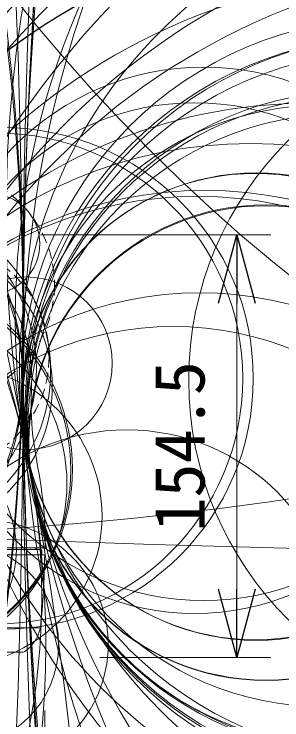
# Model space of a CAD drawing. Units: millimetres, scale not verified. Extents: x -7246 to 7670, y -3804 to 3881.
# Drawn here: x -8.48 to 1.31, y 26.83 to 52.62 of the extents above; entities that cross this region are included whole.
import ezdxf
from ezdxf.enums import TextEntityAlignment as Align

# ---------------------------------------------------------------- set-up
doc = ezdxf.new("R2010")
doc.units = ezdxf.units.MM
doc.header["$LTSCALE"] = 0.125
doc.linetypes.add('USER1', pattern=[4.7625, 3.175, -1.5875])
doc.layers.add('0-0_0', color=7, linetype='Continuous')
doc.layers.add('0-4_SUNPO', color=3, linetype='Continuous', lineweight=18)
doc.layers.add('0-5_GAIKEI', color=1, linetype='Continuous', lineweight=18)
doc.styles.add('ＭＳ ゴシック', font='')
doc.styles.get('ＭＳ ゴシック').set_extended_font_data('MS Gothic')

# ---------------------------------------------------------------- blocks, each defined once
blk = doc.blocks.new('_Open30')
at = {"layer": '0-0_0'}
blk.add_line((0, 0), (-1, 0), dxfattribs=at)
blk.add_lwpolyline([(-1, 0.26795), (0, 0), (-1, -0.26795)], dxfattribs=at)
blk = doc.blocks.new('D1')
at = {"layer": '0-4_SUNPO'}
for p, q in [((45.6412, 214.518), (45.6412, 208.268)), ((57.1412, 214.518), (57.1412, 208.268)), ((48.1412, 209.518), (54.6412, 209.518))]:
    blk.add_line(p, q, dxfattribs=at)
at = {"layer": '0-4_SUNPO', "xscale": 2.5, "yscale": 2.5, "rotation": 180}
blk.add_blockref('_Open30', (45.6412, 209.518), dxfattribs=at)
at = {"layer": '0-4_SUNPO', "xscale": 2.5, "yscale": 2.5}
blk.add_blockref('_Open30', (57.1412, 209.518), dxfattribs=at)
at = {"layer": '0-4_SUNPO', "color": 7, "style": 'ＭＳ ゴシック'}
blk.add_text('φ115', height=1.833, dxfattribs=at).set_placement((48.2662, 210.143), align=Align.BOTTOM_LEFT)
blk = doc.blocks.new('D2')
at = {"layer": '0-4_SUNPO'}
for p, q in [((56.9912, 231.9064), (65.4075, 231.9064)), ((64.1575, 218.9564), (64.1575, 229.4064)), ((59.1575, 216.4564), (65.4075, 216.4564))]:
    blk.add_line(p, q, dxfattribs=at)
at = {"layer": '0-4_SUNPO', "xscale": 2.5, "yscale": 2.5}
for p, rotation in [((64.1575, 231.9064), 90), ((64.1575, 216.4564), 270)]:
    blk.add_blockref('_Open30', p, dxfattribs=dict(at, rotation=rotation))
at = {"layer": '0-4_SUNPO', "color": 7, "style": 'ＭＳ ゴシック'}
blk.add_text('154.5', height=1.833, rotation=90, dxfattribs=at).set_placement((63.5325, 221.0564), align=Align.BOTTOM_LEFT)

msp = doc.modelspace()

# ---------------------------------------------------------------- linework, layer by layer
at = {"layer": '0-5_GAIKEI'}
for p, q in [((-8.168, 41.1539), (-8.1496, 41.1539)), ((-8.1501, 39.3539), (-8.1685, 39.3539)), ((-7.5135, 30.1882), (-10.0259, 30.1882))]:
    msp.add_line(p, q, dxfattribs=at)
at = {"layer": '0-5_GAIKEI', "color": 7}
for p, q in [((-8.1506, 40.8967), (-8.1506, 40.9007)), ((-7.8134, 35.5039), (-7.8306, 35.5039)), ((-7.3637, 33.7039), (-7.3484, 33.7039)), ((-7.3473, 33.6559), (-7.3466, 33.6539)), ((-7.3422, 33.425), (-7.3467, 33.6558)), ((-7.3391, 33.1139), (-7.3422, 33.425)), ((-18.8791, 33.1139), (-7.3391, 33.1139)), ((-7.5123, 33.0539), (-18.7082, 33.0539)), ((-7.6791, 33.0539), (-7.6791, 33.1139)), ((-18.8591, 32.8539), (-7.3591, 32.8539)), ((-7.4591, 33.0039), (-7.4591, 32.8539)), ((-7.5187, 30.159), (-7.5135, 30.1882)), ((-11.3091, 29.3039), (-8.1749, 29.3039))]:
    msp.add_line(p, q, dxfattribs=at)
for points in [[(-8.1678, 41.2039), (-8.2547, 41.4238), (-8.3836, 41.707), (-8.5287, 41.9824), (-8.6894, 42.2488), (-8.8654, 42.5054), (-9.0562, 42.7514), (-9.2611, 42.9858), (-9.4791, 43.2077)], [(-7.3478, 33.7058), (-7.3555, 33.9382), (-7.3669, 34.173), (-7.3823, 34.4075), (-7.4023, 34.6416), (-7.4276, 34.8753), (-7.4574, 35.1084), (-7.4907, 35.3411), (-7.527, 35.5733), (-7.5661, 35.805), (-7.6069, 36.0365), (-7.6476, 36.2679), (-7.687, 36.4996), (-7.7245, 36.7316), (-7.7591, 36.9641), (-7.7894, 37.1971), (-7.8144, 37.4308), (-7.8334, 37.6651), (-7.846, 37.8998), (-7.8525, 38.1347), (-7.8533, 38.3698), (-7.8496, 38.6048), (-7.8427, 38.8397), (-7.8361, 39.0746), (-7.8333, 39.3096), (-7.8376, 39.5446), (-7.8514, 39.7793), (-7.8758, 40.0131), (-7.9106, 40.2456), (-7.9555, 40.4763), (-8.0104, 40.7049), (-8.0751, 40.9309), (-8.1496, 41.1539)]]:
    msp.add_lwpolyline(points, dxfattribs=at)
at = {"layer": '0-5_GAIKEI'}
for centre, radius in [((3827.7191, 38.6526), 3842.7285), ((56.8049, 1899.788), 1867.5032), ((-365.6003, 39.5575), 357.4495), ((339.382, 39.5575), 357.4495), ((326.3389, 40.263), 334.5087), ((-17.4765, 164.598), 131.0755), ((198.8514, 40.2545), 207.003), ((188.4864, 40.3476), 196.6377), ((163.3347, 40.3835), 171.5045), ((163.7767, 30.1422), 175.5625), ((41.2281, 92.4239), 63.3045), ((-144.5141, 10.5879), 138.9548), ((114.3641, 11.2393), 134.9529), ((-96.1253, 41.5252), 88.0065), ((69.1766, 41.5034), 87.2756), ((67.786, 41.4706), 85.8663), ((-92.5953, 41.4254), 84.4566), ((39.9729, 45.092), 48.7486), ((33.0062, 39.5985), 41.157), ((17.5408, 44.7458), 29.2129), ((-12.2666, 37.4803), 34.8132), ((20.4412, 41.5038), 28.8727), ((-42.1663, 29.5569), 34.8469), ((9.4368, 42.7968), 20.8778), ((14.4994, 32.4907), 30.778), ((19.2954, 29.8793), 33.4521), ((14.1371, 31.3109), 30.3832), ((9.227, 39.5756), 17.5117), ((12.0993, 29.8775), 26.4776), ((-32.2838, 31.3473), 24.8209), ((6.0614, 31.348), 24.8167), ((6.1284, 31.3243), 24.8697), ((10.5153, 29.8387), 24.6719), ((6.5297, 31.3837), 22.746), ((5.3089, 38.955), 13.5272), ((5.704, 38.0851), 13.7832), ((5.3509, 38.2541), 13.5411), ((10.2599, 39.2418), 12.3569), ((5.2642, 37.9496), 13.3075), ((-1.5529, 40.9322), 9.7422), ((4.0742, 37.7051), 12.11), ((3.9382, 37.6604), 11.951), ((2.3389, 30.1918), 19.169), ((-1.877, 40.0469), 9.3323), ((2.824, 38.3021), 10.9954), ((3.5757, 37.4245), 11.5548), ((-17.3973, 39.3035), 9.2473), ((-8.903, 39.303), 9.1653), ((-9.0858, 39.3018), 8.964), ((0.1693, 31.5058), 16.3847), ((-16.4551, 39.2969), 8.2868), ((0.3294, 38.2757), 8.5197), ((0.3678, 38.2729), 8.5393), ((-1.5066, 31.4383), 14.7375), ((-1.7676, 31.4767), 14.4777), ((-13.7013, 39.6595), 6.039), ((0.7389, 36.9559), 8.6916), ((-13.1127, 39.5693), 5.9711), ((0.7334, 36.9466), 8.6677), ((-12.4679, 39.0059), 5.3837), ((-13.4003, 35.9904), 7.0539), ((-13.3877, 35.9607), 6.9817), ((-8.0501, 39.8552), 3.1563), ((-1.6962, 29.7547), 12.6816), ((-13.0235, 35.4508), 6.4767), ((-2.6526, 29.7002), 11.5033), ((-10.7355, 34.2723), 5.4727), ((-4.3588, 29.6388), 7.7846), ((-12.3031, 33.048), 3.9136), ((-9.5966, 29.5712), 4.5581), ((-10.6131, 29.5712), 3.7628), ((34.2775, -10.0909), 39.8724)]:
    msp.add_circle(centre, radius, dxfattribs=at)
at = {"layer": '0-5_GAIKEI', "linetype": 'USER1'}
for centre, radius in [((-11.1946, 42.7261), 4.1985), ((-11.328, 40.0969), 4.1311)]:
    msp.add_circle(centre, radius, dxfattribs=at)
at = {"layer": '0-5_GAIKEI', "color": 7}
msp.add_circle((-9.372, 44.2211), 1.8371, dxfattribs=at)
for centre, radius, start, end in [((-7.5091, 33.0039), 0.05, 0, 90), ((-37.3564, 33.2539), 30, 354.13464, 359.23603), ((-8.9718, 30.5309), 1.5, 307.81016, 345.64272), ((-8.1749, 29.5039), 0.2, 270, 307.81016)]:
    msp.add_arc(centre, radius, start, end, dxfattribs=at)

# ---------------------------------------------------------------- block references
at = {"layer": '0-4_SUNPO'}
for name in ['D2', 'D1']:
    msp.add_blockref(name, (-64.5003, -187.3525), dxfattribs=at)

doc.saveas('drawing.dxf')
